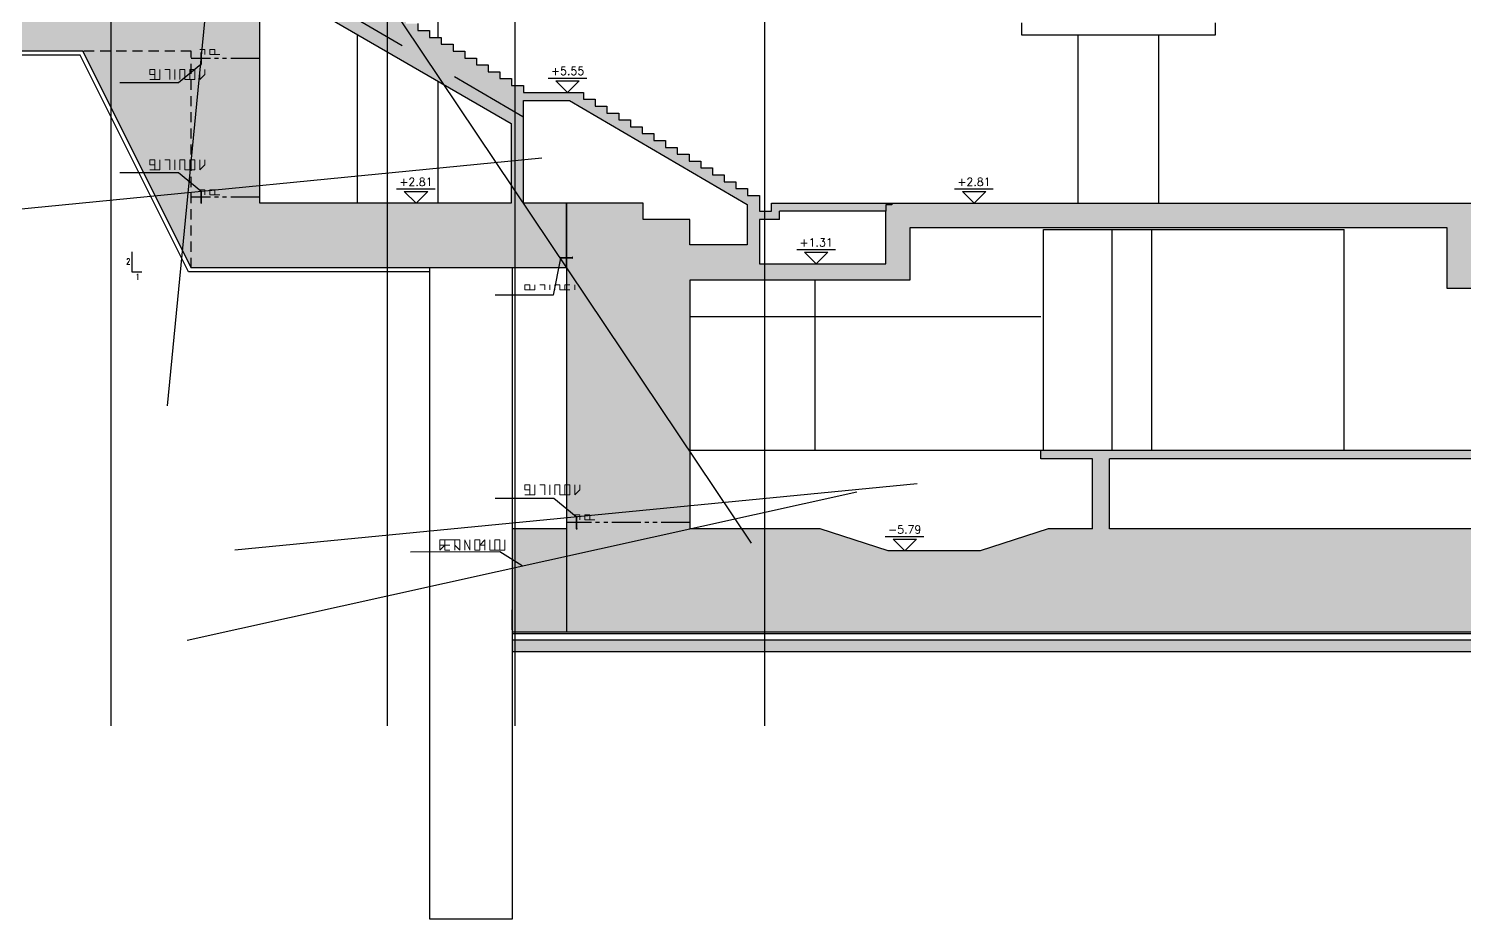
# Model space of a CAD drawing. Header units: inches. Extents: x 400392 to 401495, y 4543971 to 4544133.
# Drawn here: x 400752.76 to 400788.28, y 4543988.73 to 4544010.76 of the extents above; entities that cross this region are included whole.
import ezdxf
from ezdxf.enums import TextEntityAlignment as Align

# ---------------------------------------------------------------- set-up
doc = ezdxf.new("R2010")
doc.units = ezdxf.units.IN
doc.header["$MEASUREMENT"] = 0
for name, pattern in [('ACAD_ISO05W100', [33, 24, -3, 0, -3, 0, -3]), ('AKS', [3, 2.5, -0.25, 0, -0.25]), ('CIZGI', [0.4, 0.25, -0.15]), ('CONTINU', [0]), ('HIDDEN', [0.375, 0.25, -0.125])]:
    doc.linetypes.add(name, pattern=pattern)
for name, color, linetype in [('aks prota', 2, 'AKS'), ('görünüş prota', 4, 'Continuous'), ('inşaat derzi prota', 11, 'Continuous'), ('kesik prota', 2, 'CIZGI'), ('kesit prota', 1, 'Continuous'), ('kesit tarama prota', 252, 'Continuous'), ('kot prota', 4, 'Continuous'), ('merdiven prota', 2, 'Continuous'), ('not çizgisi prota', 4, 'Continuous'), ('PRT-CST-rc_level', 6, 'Continuous'), ('PRT-CST-rc_levermark', 4, 'Continuous'), ('st_s_not yazısı', 6, 'Continuous'), ('st_s_su tutucu', 2, 'Continuous'), ('st_s_ölçü', 4, 'Continuous')]:
    doc.layers.add(name, color=color, linetype=linetype)
doc.layers.add('PRT-KD-kazik', color=172, linetype='Continuous', lineweight=25)
doc.styles.add('NOT', font='romanstw.shx')
doc.styles.add('OLCU', font='romanstw.shx')
doc.dimstyles.new('1-50', dxfattribs={"dimtxt": 10, "dimasz": 4, "dimexe": 4, "dimexo": 8, "dimgap": 4, "dimtad": 1, "dimdec": 1, "dimrnd": 0.05, "dimzin": 9, "dimdsep": 46, "dimtxsty": 'OLCU', "dimblk1": 'OBLIQUE', "dimblk2": 'OBLIQUE', "dimsah": 1, "dimcen": 2, "dimdle": 4, "dimclrd": 4, "dimclre": 4, "dimclrt": 3, "dimadec": 1, "dimazin": 0, "dimtfac": 1, "dimtdec": 1, "dimtix": 1, "dimtmove": 2, "dimatfit": 3, "dimldrblk": 'OBLIQUE', "dimfxl": 1, "dimtvp": 1, "dimtolj": 1, "dimtzin": 1, "dimarcsym": 0})

# ---------------------------------------------------------------- blocks, each defined once
blk = doc.blocks.new('KOTK5')
at = {"layer": 'PRT-CST-rc_levermark'}
blk.add_line((217, 160), (-213, 160), dxfattribs=at)
blk.add_lwpolyline([(130, 130), (-130, 130), (0, 0)], close=True, dxfattribs=at)
at = {"layer": 'PRT-CST-rc_level', "style": 'OLCU'}
blk.add_attdef('000.00', text='', height=90, dxfattribs=at).set_placement((0, 193), align=Align.CENTER)
blk = doc.blocks.new('D')
at = {"layer": 'st_s_su tutucu', "linetype": 'CONTINU', "ltscale": 0.2}
for p, q in [((-39987.8, 52508.2), (-39992.6, 52508.2)), ((-39992.6, 52508.2), (-39992.6, 52507.4)), ((-39992.6, 52507.4), (-39990.6, 52506.1)), ((-39990.6, 52506.1), (-39990.6, 52498.5)), ((-39989.8, 52506.1), (-39987.8, 52507.4)), ((-39989.8, 52498.5), (-39989.8, 52506.1)), ((-39987.8, 52507.4), (-39987.8, 52508.2)), ((-39992.6, 52449), (-39990.6, 52450.3)), ((-39992.6, 52448.2), (-39992.6, 52449)), ((-39987.8, 52448.2), (-39992.6, 52448.2)), ((-39990.6, 52478.7), (-39991.9, 52478.7)), ((-39991.9, 52478.7), (-39991.9, 52477.7)), ((-39991.9, 52477.7), (-39990.6, 52477.7)), ((-39990.6, 52498.5), (-39991.5, 52498.5)), ((-39991.5, 52498.5), (-39991.5, 52497.9)), ((-39991.5, 52497.9), (-39990.6, 52497.9)), ((-39990.6, 52488.5), (-39991.5, 52488.5)), ((-39991.5, 52488.5), (-39991.5, 52487.9)), ((-39991.5, 52487.9), (-39990.6, 52487.9)), ((-39991.5, 52467.9), (-39991.5, 52468.5)), ((-39991.5, 52468.5), (-39990.6, 52468.5)), ((-39990.6, 52467.9), (-39991.5, 52467.9)), ((-39991.5, 52457.9), (-39991.5, 52458.5)), ((-39991.5, 52458.5), (-39990.6, 52458.5)), ((-39990.6, 52457.9), (-39991.5, 52457.9)), ((-39990.6, 52497.9), (-39990.6, 52488.5)), ((-39990.6, 52487.9), (-39990.6, 52478.7)), ((-39990.6, 52468.5), (-39990.6, 52477.7)), ((-39990.6, 52458.5), (-39990.6, 52467.9)), ((-39990.6, 52450.3), (-39990.6, 52457.9)), ((-39988.9, 52498.5), (-39989.8, 52498.5)), ((-39989.8, 52488.5), (-39989.8, 52497.9)), ((-39989.8, 52497.9), (-39988.9, 52497.9)), ((-39988.9, 52488.5), (-39989.8, 52488.5)), ((-39989.8, 52478.7), (-39989.8, 52487.9)), ((-39989.8, 52487.9), (-39988.9, 52487.9)), ((-39988.5, 52478.7), (-39989.8, 52478.7)), ((-39989.8, 52477.7), (-39988.5, 52477.7)), ((-39989.8, 52477.7), (-39989.8, 52468.5)), ((-39989.8, 52468.5), (-39988.9, 52468.5)), ((-39988.9, 52467.9), (-39989.8, 52467.9)), ((-39989.8, 52467.9), (-39989.8, 52458.5)), ((-39989.8, 52458.5), (-39988.9, 52458.5)), ((-39988.9, 52457.9), (-39989.8, 52457.9)), ((-39989.8, 52457.9), (-39989.8, 52450.3)), ((-39989.8, 52450.3), (-39987.8, 52449)), ((-39988.9, 52497.9), (-39988.9, 52498.5)), ((-39988.9, 52487.9), (-39988.9, 52488.5)), ((-39988.9, 52468.5), (-39988.9, 52467.9)), ((-39988.9, 52458.5), (-39988.9, 52457.9)), ((-39988.5, 52477.7), (-39988.5, 52478.7)), ((-39987.8, 52449), (-39987.8, 52448.2))]:
    blk.add_line(p, q, dxfattribs=at)
blk = doc.blocks.new('_Oblique')
at = {"layer": 'st_s_ölçü', "lineweight": -2}
blk.add_line((-0.5, -0.5), (0.5, 0.5), dxfattribs=at)

msp = doc.modelspace()

# ---------------------------------------------------------------- hatches: boundary and pattern name
at = {"layer": 'kesit tarama prota'}
h = msp.add_hatch(color=256, dxfattribs=at)
h.dxf.hatch_style = 1
h.paths.add_polyline_path([(400803.77, 4543998.393), (400779.504, 4543998.393), (400779.504, 4544000.123), (400825.269, 4544000.123), (400825.269, 4543998.393), (400805.11, 4543998.393), (400805.11, 4543995.843), (400838.71, 4543995.843), (400838.71, 4543998.393), (400838.71, 4544011.903), (400838.685, 4544011.903), (400838.685, 4544014.203), (400839.185, 4544014.203), (400839.185, 4544014.403), (400841.564, 4544014.403), (400841.564, 4544011.903), (400838.71, 4544011.903), (400838.71, 4544010.203), (400858.739, 4544010.203), (400859.948, 4544006.453), (400868.046, 4544006.453), (400868.046, 4544034.993), (400859.944, 4544034.993), (400859.944, 4544037.653), (400857.346, 4544037.653), (400857.346, 4544034.993), (400853.046, 4544034.993), (400853.046, 4544038.163), (400852.746, 4544038.163), (400852.746, 4544033.793), (400857.146, 4544033.793), (400857.146, 4544027.693), (400857.146, 4544027.193), (400857.146, 4544021.233), (400857.146, 4544020.733), (400857.146, 4544011.903), (400841.864, 4544011.903), (400841.864, 4544014.203), (400855.346, 4544014.203), (400855.346, 4544014.603), (400838.985, 4544014.603), (400838.985, 4544014.403), (400838.685, 4544014.403), (400838.685, 4544014.793), (400838.385, 4544014.793), (400838.385, 4544014.963), (400838.085, 4544014.963), (400838.085, 4544015.133), (400837.785, 4544015.133), (400837.785, 4544015.303), (400837.485, 4544015.303), (400837.485, 4544015.473), (400837.185, 4544015.473), (400837.185, 4544015.643), (400836.885, 4544015.643), (400836.885, 4544015.813), (400836.585, 4544015.813), (400836.585, 4544015.983), (400836.285, 4544015.983), (400836.285, 4544016.153), (400835.985, 4544016.153), (400835.985, 4544016.323), (400835.685, 4544016.323), (400835.685, 4544016.493), (400835.385, 4544016.493), (400835.385, 4544016.663), (400835.085, 4544016.663), (400835.085, 4544016.833), (400833.885, 4544016.833), (400833.885, 4544017.003), (400833.585, 4544017.003), (400833.585, 4544017.173), (400833.285, 4544017.173), (400833.285, 4544017.343), (400832.985, 4544017.343), (400832.985, 4544017.513), (400832.685, 4544017.513), (400832.685, 4544017.683), (400832.385, 4544017.683), (400832.385, 4544017.853), (400832.085, 4544017.853), (400832.085, 4544018.023), (400831.785, 4544018.023), (400831.785, 4544018.193), (400831.485, 4544018.193), (400831.485, 4544018.363), (400831.185, 4544018.363), (400831.185, 4544018.533), (400830.885, 4544018.533), (400830.885, 4544018.703), (400830.585, 4544018.703), (400830.585, 4544018.873), (400830.285, 4544018.873), (400830.285, 4544019.043), (400829.085, 4544019.043), (400829.085, 4544019.213), (400828.785, 4544019.213), (400828.785, 4544019.383), (400828.485, 4544019.383), (400828.485, 4544019.553), (400828.185, 4544019.553), (400828.185, 4544019.723), (400827.885, 4544019.723), (400827.885, 4544019.893), (400827.585, 4544019.893), (400827.585, 4544020.063), (400827.285, 4544020.063), (400827.285, 4544020.233), (400826.985, 4544020.233), (400826.985, 4544020.403), (400826.685, 4544020.403), (400826.685, 4544020.573), (400826.385, 4544020.573), (400826.385, 4544020.743), (400826.085, 4544020.743), (400826.085, 4544020.913), (400825.785, 4544020.913), (400825.785, 4544021.083), (400825.485, 4544021.083), (400825.485, 4544021.233), (400810.26, 4544021.233), (400810.26, 4544027.143), (400809.96, 4544027.143), (400809.96, 4544021.233), (400803.96, 4544021.233), (400803.96, 4544027.143), (400803.66, 4544027.143), (400803.66, 4544021.233), (400803.66, 4544021.133), (400803.41, 4544021.133), (400803.41, 4544021.233), (400788.151, 4544021.233), (400788.151, 4544020.733), (400822.934, 4544020.733), (400822.934, 4544019.233), (400827.256, 4544019.233), (400835.276, 4544014.603), (400790.451, 4544014.603), (400790.451, 4544014.203), (400835.764, 4544014.203), (400835.764, 4544011.903), (400814.981, 4544011.903), (400814.981, 4544014.153), (400814.681, 4544014.153), (400814.681, 4544011.903), (400797.681, 4544011.903), (400797.681, 4544014.153), (400797.381, 4544014.153), (400797.381, 4544011.903), (400790.551, 4544011.903), (400790.551, 4544010.903), (400835.648, 4544010.903), (400835.648, 4544006.443), (400790.551, 4544006.443), (400790.551, 4544004.943), (400788.451, 4544004.943), (400788.451, 4544006.443), (400771.139, 4544006.443), (400771.139, 4544006.243), (400770.839, 4544006.243), (400770.839, 4544006.633), (400770.549, 4544006.633), (400770.549, 4544006.803), (400770.259, 4544006.803), (400770.259, 4544006.973), (400769.969, 4544006.973), (400769.969, 4544007.143), (400769.679, 4544007.143), (400769.679, 4544007.313), (400769.389, 4544007.313), (400769.389, 4544007.483), (400769.099, 4544007.483), (400769.099, 4544007.653), (400768.809, 4544007.653), (400768.809, 4544007.823), (400768.519, 4544007.823), (400768.519, 4544007.993), (400768.229, 4544007.993), (400768.229, 4544008.163), (400767.939, 4544008.163), (400767.939, 4544008.333), (400767.649, 4544008.333), (400767.649, 4544008.503), (400767.359, 4544008.503), (400767.359, 4544008.673), (400767.069, 4544008.673), (400767.069, 4544008.843), (400766.779, 4544008.843), (400766.779, 4544009.013), (400766.489, 4544009.013), (400766.489, 4544009.183), (400764.999, 4544009.183), (400764.999, 4544009.353), (400764.709, 4544009.353), (400764.709, 4544009.523), (400764.419, 4544009.523), (400764.419, 4544009.693), (400764.129, 4544009.693), (400764.129, 4544009.863), (400763.839, 4544009.863), (400763.839, 4544010.033), (400763.549, 4544010.033), (400763.549, 4544010.203), (400763.259, 4544010.203), (400763.259, 4544010.373), (400762.969, 4544010.373), (400762.969, 4544010.543), (400762.679, 4544010.543), (400762.679, 4544010.713), (400762.389, 4544010.713), (400762.389, 4544010.883), (400762.099, 4544010.883), (400762.099, 4544011.053), (400761.809, 4544011.053), (400761.809, 4544011.223), (400761.519, 4544011.223), (400761.519, 4544011.393), (400761.229, 4544011.393), (400761.229, 4544011.563), (400760.939, 4544011.563), (400760.939, 4544011.733), (400760.649, 4544011.733), (400760.649, 4544011.903), (400759.159, 4544011.903), (400759.159, 4544012.073), (400758.869, 4544012.073), (400758.869, 4544012.243), (400758.579, 4544012.243), (400758.579, 4544012.413), (400758.289, 4544012.413), (400758.289, 4544012.583), (400757.999, 4544012.583), (400757.999, 4544012.753), (400757.709, 4544012.753), (400757.709, 4544012.923), (400757.419, 4544012.923), (400757.419, 4544013.093), (400757.129, 4544013.093), (400757.129, 4544013.263), (400756.839, 4544013.263), (400756.839, 4544013.433), (400756.549, 4544013.433), (400756.549, 4544013.603), (400756.259, 4544013.603), (400756.259, 4544013.773), (400755.969, 4544013.773), (400755.969, 4544013.943), (400755.679, 4544013.943), (400755.679, 4544014.113), (400755.389, 4544014.113), (400755.389, 4544014.283), (400755.099, 4544014.283), (400755.099, 4544014.453), (400754.809, 4544014.453), (400754.809, 4544014.603), (400728.246, 4544014.603), (400728.246, 4544020.733), (400735.796, 4544020.733), (400735.796, 4544021.233), (400728.246, 4544021.233), (400728.246, 4544027.193), (400764.706, 4544027.193), (400764.706, 4544027.693), (400728.246, 4544027.693), (400728.246, 4544033.793), (400746.553, 4544033.793), (400746.553, 4544036.373), (400746.253, 4544036.373), (400746.253, 4544034.993), (400728.046, 4544034.993), (400728.046, 4544035.523), (400725.446, 4544035.523), (400725.446, 4544034.993), (400717.346, 4544034.993), (400717.346, 4544010.203), (400729.136, 4544010.203), (400730.346, 4544006.453), (400737.096, 4544006.453), (400738.305, 4544010.203), (400754.097, 4544010.203), (400756.777, 4544004.843), (400766.065, 4544004.843), (400766.065, 4544006.443), (400764.999, 4544006.443), (400764.999, 4544008.983), (400766.145, 4544008.983), (400770.539, 4544006.407), (400770.539, 4544005.413), (400769.122, 4544005.413), (400769.122, 4544006.043), (400767.967, 4544006.043), (400767.967, 4544006.443), (400766.065, 4544006.443), (400766.065, 4544004.843), (400766.065, 4543998.393), (400766.065, 4543995.843), (400803.77, 4543995.843)])
h.paths.add_polyline_path([(400777.804, 4544000.323), (400777.804, 4544000.123), (400779.079, 4544000.123), (400779.079, 4543998.393), (400777.99, 4543998.393), (400776.307, 4543997.843), (400774.027, 4543997.843), (400772.344, 4543998.393), (400769.127, 4543998.393), (400769.127, 4544004.543), (400774.57, 4544004.543), (400774.57, 4544005.843), (400787.851, 4544005.843), (400787.851, 4544004.343), (400791.151, 4544004.343), (400791.151, 4544005.843), (400835.648, 4544005.843), (400835.648, 4543998.393), (400832.431, 4543998.393), (400830.748, 4543997.843), (400828.468, 4543997.843), (400826.785, 4543998.393), (400825.696, 4543998.393), (400825.696, 4544000.123), (400826.971, 4544000.123), (400826.971, 4544000.323)], flags=16)
h.paths.add_polyline_path([(400773.97, 4544004.943), (400770.839, 4544004.943), (400770.839, 4544006.043), (400771.339, 4544006.043), (400771.339, 4544006.243), (400773.97, 4544006.243)], flags=16)
h.paths.add_polyline_path([(400764.699, 4544006.443), (400758.477, 4544006.443), (400758.477, 4544011.303), (400758.477, 4544011.903), (400753.29, 4544011.903), (400753.29, 4544014.403), (400754.499, 4544014.403), (400758.477, 4544012.071), (400758.477, 4544011.903), (400758.477, 4544011.303), (400759.695, 4544011.303), (400764.699, 4544008.414)], flags=16)
h.paths.add_polyline_path([(400752.99, 4544011.903), (400735.696, 4544011.903), (400735.396, 4544011.903), (400735.396, 4544008.153), (400732.046, 4544008.153), (400732.046, 4544011.903), (400731.746, 4544011.903), (400728.246, 4544011.903), (400728.246, 4544014.203), (400752.99, 4544014.203)], flags=16)
h.paths.add_polyline_path([(400823.534, 4544019.733), (400823.534, 4544021.033), (400825.167, 4544021.033), (400827.39, 4544019.773), (400827.39, 4544019.733)], flags=16)
h.paths.add_polyline_path([(400829.085, 4544018.755), (400829.085, 4544018.843), (400829.932, 4544018.843), (400833.585, 4544016.773), (400833.585, 4544016.157)], flags=16)
h.paths.add_polyline_path([(400833.885, 4544015.983), (400833.885, 4544016.633), (400834.732, 4544016.633), (400838.385, 4544014.563), (400838.385, 4544011.903), (400836.264, 4544011.903), (400836.264, 4544014.61)], flags=16)
h.paths.add_polyline_path([(400727.646, 4544011.903), (400724.246, 4544011.903), (400724.246, 4544033.793), (400725.746, 4544033.793), (400725.746, 4544035.223), (400727.646, 4544035.223)], flags=16)
h.paths.add_polyline_path([(400723.746, 4544011.903), (400718.546, 4544011.903), (400718.546, 4544014.203), (400723.746, 4544014.203)], flags=16)
h.paths.add_polyline_path([(400723.746, 4544014.603), (400718.546, 4544014.603), (400718.546, 4544020.733), (400723.746, 4544020.733)], flags=16)
h.paths.add_polyline_path([(400723.746, 4544021.233), (400718.546, 4544021.233), (400718.546, 4544027.193), (400723.746, 4544027.193)], flags=16)
h.paths.add_polyline_path([(400723.746, 4544027.693), (400718.546, 4544027.693), (400718.546, 4544033.793), (400723.746, 4544033.793)], flags=16)
h.paths.add_polyline_path([(400857.748, 4544011.903), (400857.748, 4544037.453), (400859.644, 4544037.453), (400859.644, 4544033.793), (400861.148, 4544033.793), (400861.148, 4544011.903)], flags=16)
h.paths.add_polyline_path([(400861.648, 4544008.153), (400861.648, 4544014.203), (400866.846, 4544014.203), (400866.846, 4544011.903), (400866.846, 4544008.153)], flags=16)
h.paths.add_polyline_path([(400861.648, 4544014.603), (400861.648, 4544020.733), (400866.846, 4544020.733), (400866.846, 4544014.603)], flags=16)
h.paths.add_polyline_path([(400861.648, 4544021.233), (400861.648, 4544027.193), (400866.846, 4544027.193), (400866.846, 4544021.233)], flags=16)
h.paths.add_polyline_path([(400861.648, 4544027.693), (400861.648, 4544033.793), (400866.846, 4544033.793), (400866.846, 4544027.693)], flags=16)
h = msp.add_hatch(color=256, dxfattribs=at)
h.dxf.hatch_style = 1
h.paths.add_polyline_path([(400766.065, 4543998.393), (400764.725, 4543998.393), (400764.725, 4543995.843), (400766.065, 4543995.843)])
h = msp.add_hatch(dxfattribs=at)
h.set_pattern_fill('AR-CONC', color=253, scale=0.001)
h.set_pattern_definition([(50, (401115.44459, 4543690.453), (0.18218467, -0.015939086), [0.01905, -0.20955]), (355, (401115.44459, 4543690.453), (-0.03524342, 0.191056845), [0.01524, -0.167640584]), (100.451445, (401115.45977, 4543690.45168), (0.14694125, 0.17511775), [0.01619001, -0.178090245]), (46.1842, (401115.44459, 4543690.5038), (0.27107904, -0.04204233), [0.028575, -0.314325]), (96.63556, (401115.46718, 4543690.5003), (0.23740413, 0.24742612), [0.02428502, -0.2671356]), (351.18415, (401115.4446, 4543690.5038), (0.23740413, 0.24742612), [0.02285997, -0.25145973]), (21, (401115.46999, 4543690.4911), (0.15161439, -0.1022652), [0.01905, -0.20955]), (326, (401115.46999, 4543690.4911), (0.06180203, 0.184187966), [0.01524, -0.16764]), (71.451445, (401115.48262, 4543690.48258), (0.21341642, 0.08192277), [0.01619001, -0.17808994]), (37.5, (401115.44459, 4543690.453005), (0.003088603, 0.084555039), [0, -0.165608, 0, -0.17018, 0, -0.168275]), (7.5, (401115.44459, 4543690.453005), (0.066819663, 0.100180575), [0, -0.097028, 0, -0.161798, 0, -0.064135]), (327.5, (401115.387945, 4543690.453005), (0.135590595, -0.005728744), [0, -0.0635, 0, -0.19812, 0, -0.26289]), (317.5, (401115.36255, 4543690.453), (0.14812918, 0.02542649), [0, -0.08255, 0, -0.131572, 0, -0.18669])])
h.paths.add_polyline_path([(400764.725, 4543995.343), (400840.093, 4543995.343), (400840.093, 4543995.643), (400764.725, 4543995.643)])

# ---------------------------------------------------------------- linework, layer by layer
at = {"layer": 'aks prota', "ltscale": 10}
for p, q in [((400754.796, 4543993.518), (400754.796, 4544041.346)), ((400761.636, 4543993.518), (400761.636, 4544041.346)), ((400764.796, 4543993.518), (400764.796, 4544041.346)), ((400770.975, 4543993.518), (400770.975, 4544041.346))]:
    msp.add_line(p, q, dxfattribs=at)
at = {"layer": 'görünüş prota', "color": 4}
for p, q in [((400762.892, 4544010.543), (400762.892, 4544014.203)), ((400760.892, 4544006.443), (400760.892, 4544010.612)), ((400778.726, 4544006.443), (400778.726, 4544010.603)), ((400780.726, 4544006.443), (400780.726, 4544010.603)), ((400762.892, 4544006.443), (400762.892, 4544009.457)), ((400777.874, 4544000.323), (400777.874, 4544005.793)), ((400779.573, 4544000.323), (400779.573, 4544005.793)), ((400780.548, 4544000.323), (400780.548, 4544005.793)), ((400785.309, 4544000.323), (400785.309, 4544005.793)), ((400772.218, 4544000.323), (400772.218, 4544004.543))]:
    msp.add_line(p, q, dxfattribs=at)
at = {"layer": 'görünüş prota'}
for p, q in [((400764.725, 4543995.893), (400764.725, 4543996.387)), ((400840.093, 4543995.793), (400764.725, 4543995.793))]:
    msp.add_line(p, q, dxfattribs=at)
at = {"layer": 'görünüş prota', "color": 4}
for points in [[(400777.326, 4544010.903), (400777.326, 4544010.603), (400782.126, 4544010.603), (400782.126, 4544010.903)], [(400777.874, 4544005.793), (400785.309, 4544005.793)], [(400777.804, 4544003.633), (400769.127, 4544003.633)], [(400777.804, 4544000.323), (400769.127, 4544000.323)]]:
    msp.add_lwpolyline(points, dxfattribs=at)
at = {"layer": 'görünüş prota'}
for points in [[(400762.684, 4544004.743), (400756.715, 4544004.743), (400754.035, 4544010.103), (400738.367, 4544010.103), (400737.158, 4544006.353), (400730.284, 4544006.353), (400729.074, 4544010.103), (400717.246, 4544010.103), (400717.246, 4544010.203)], [(400764.725, 4543995.643), (400840.093, 4543995.643)], [(400840.093, 4543995.343), (400764.725, 4543995.343)]]:
    msp.add_lwpolyline(points, dxfattribs=at)
at = {"layer": 'inşaat derzi prota', "linetype": 'ACAD_ISO05W100', "ltscale": 0.03}
for points in [[(400758.477, 4544010.02), (400756.777, 4544010.02)], [(400758.477, 4544006.593), (400756.777, 4544006.593)], [(400769.127, 4543998.543), (400766.065, 4543998.543)]]:
    msp.add_lwpolyline(points, dxfattribs=at)
at = {"layer": 'kesik prota', "ltscale": 10}
msp.add_lwpolyline([(400758.477, 4544011.903), (400758.477, 4544011.603), (400759.845, 4544011.603), (400764.989, 4544008.587)], dxfattribs=at)
at = {"layer": 'kesik prota'}
msp.add_lwpolyline([(400756.777, 4544004.843), (400756.777, 4544010.203), (400754.097, 4544010.203)], dxfattribs=at)
at = {"layer": 'kesit prota'}
for p, q in [((400773.97, 4544006.243), (400771.339, 4544006.243)), ((400771.339, 4544006.043), (400771.339, 4544006.243)), ((400773.97, 4544004.943), (400773.97, 4544006.243))]:
    msp.add_line(p, q, dxfattribs=at)
at = {"layer": 'kesit prota', "color": 1}
for p, q in [((400777.804, 4544000.123), (400777.804, 4544000.323)), ((400826.971, 4544000.323), (400777.804, 4544000.323)), ((400779.079, 4544000.123), (400777.804, 4544000.123)), ((400779.079, 4543998.393), (400779.079, 4544000.123)), ((400779.504, 4543998.393), (400779.504, 4544000.123)), ((400825.269, 4544000.123), (400779.504, 4544000.123))]:
    msp.add_line(p, q, dxfattribs=at)
for points in [[(400758.477, 4544006.443), (400758.477, 4544011.303), (400759.695, 4544011.303), (400764.699, 4544008.414), (400764.699, 4544006.443), (400758.477, 4544006.443)], [(400766.065, 4544004.843), (400766.065, 4544006.443), (400764.999, 4544006.443), (400764.999, 4544008.983), (400766.145, 4544008.983), (400770.539, 4544006.407), (400770.539, 4544005.413), (400769.122, 4544005.413), (400769.122, 4544006.043), (400767.967, 4544006.043), (400767.967, 4544006.443), (400766.065, 4544006.443), (400766.065, 4543998.393), (400764.725, 4543998.393), (400764.725, 4543995.843), (400803.77, 4543995.843)], [(400771.339, 4544006.043), (400770.839, 4544006.043), (400770.839, 4544004.943), (400773.97, 4544004.943)], [(400779.079, 4543998.393), (400777.99, 4543998.393), (400776.307, 4543997.843), (400774.027, 4543997.843), (400772.344, 4543998.393), (400769.127, 4543998.393), (400769.127, 4544004.543), (400774.57, 4544004.543), (400774.57, 4544005.843), (400787.851, 4544005.843), (400787.851, 4544004.343), (400791.151, 4544004.343), (400791.151, 4544005.843), (400835.648, 4544005.843), (400835.648, 4543998.393), (400832.431, 4543998.393), (400830.748, 4543997.843), (400828.468, 4543997.843), (400826.785, 4543998.393), (400825.696, 4543998.393)], [(400803.77, 4543998.393), (400779.504, 4543998.393)]]:
    msp.add_lwpolyline(points, dxfattribs=at)
at = {"layer": 'kesit prota'}
for points in [[(400762.389, 4544010.883), (400762.389, 4544010.713), (400762.679, 4544010.713), (400762.679, 4544010.543), (400762.969, 4544010.543), (400762.969, 4544010.373), (400763.259, 4544010.373), (400763.259, 4544010.203), (400763.549, 4544010.203), (400763.549, 4544010.033), (400763.839, 4544010.033), (400763.839, 4544009.863), (400764.129, 4544009.863), (400764.129, 4544009.693), (400764.419, 4544009.693), (400764.419, 4544009.523), (400764.709, 4544009.523), (400764.709, 4544009.353), (400764.999, 4544009.353), (400764.999, 4544009.183), (400766.489, 4544009.183), (400766.489, 4544009.013), (400766.779, 4544009.013), (400766.779, 4544008.843), (400767.069, 4544008.843), (400767.069, 4544008.673), (400767.359, 4544008.673), (400767.359, 4544008.503), (400767.649, 4544008.503), (400767.649, 4544008.333), (400767.939, 4544008.333), (400767.939, 4544008.163), (400768.229, 4544008.163), (400768.229, 4544007.993), (400768.519, 4544007.993), (400768.519, 4544007.823), (400768.809, 4544007.823), (400768.809, 4544007.653), (400769.099, 4544007.653), (400769.099, 4544007.483), (400769.389, 4544007.483), (400769.389, 4544007.313), (400769.679, 4544007.313), (400769.679, 4544007.143), (400769.969, 4544007.143), (400769.969, 4544006.973), (400770.259, 4544006.973), (400770.259, 4544006.803), (400770.549, 4544006.803), (400770.549, 4544006.633), (400770.839, 4544006.633), (400770.839, 4544006.243), (400771.139, 4544006.243), (400771.139, 4544006.443), (400788.451, 4544006.443)], [(400766.065, 4544004.843), (400756.777, 4544004.843), (400754.097, 4544010.203), (400738.305, 4544010.203), (400737.096, 4544006.453), (400730.346, 4544006.453), (400729.136, 4544010.203), (400717.346, 4544010.203)], [(400754.097, 4544010.203), (400756.777, 4544004.843)], [(400766.065, 4543998.393), (400766.065, 4543995.843)]]:
    msp.add_lwpolyline(points, dxfattribs=at)
at = {"layer": 'merdiven prota', "linetype": 'HIDDEN', "ltscale": 10}
msp.add_lwpolyline([(400774.115, 4544006.443), (400774.115, 4544006.403), (400773.97, 4544006.403), (400773.97, 4544006.243)], dxfattribs=at)
at = {"layer": 'PRT-KD-kazik', "color": 3}
msp.add_lwpolyline([(400764.725, 4544004.843), (400764.725, 4543988.733), (400762.684, 4543988.733), (400762.684, 4544004.843)], dxfattribs=at)
at = {"layer": 'st_s_ölçü', "color": 6, "lineweight": 0}
for points in [[(400756.994, 4544010.241), (400757.117, 4544010.241), (400756.994, 4544010.241), (400757.117, 4544010.241), (400757.117, 4544010.117)], [(400757.365, 4544010.117), (400757.489, 4544010.117)], [(400755.88, 4544009.746), (400755.756, 4544009.746), (400755.756, 4544009.622), (400755.88, 4544009.622), (400755.88, 4544009.499), (400755.756, 4544009.499)], [(400755.88, 4544009.746), (400755.88, 4544009.622), (400755.88, 4544009.499), (400756.004, 4544009.499), (400756.004, 4544009.622), (400756.004, 4544009.746)], [(400756.127, 4544009.746), (400756.251, 4544009.746)], [(400756.251, 4544009.746), (400756.251, 4544009.499)], [(400756.499, 4544009.746), (400756.499, 4544009.499)], [(400756.499, 4544009.746), (400756.622, 4544009.746)], [(400756.622, 4544009.746), (400756.622, 4544009.622), (400756.622, 4544009.499), (400756.746, 4544009.499), (400756.746, 4544009.622), (400756.746, 4544009.746)], [(400756.994, 4544009.746), (400756.994, 4544009.622), (400756.994, 4544009.499), (400757.117, 4544009.622), (400757.117, 4544009.746)], [(400755.88, 4544007.518), (400755.756, 4544007.518), (400755.756, 4544007.395), (400755.88, 4544007.395), (400755.88, 4544007.271), (400755.756, 4544007.271)], [(400755.88, 4544007.518), (400755.88, 4544007.395), (400755.88, 4544007.271), (400756.004, 4544007.271), (400756.004, 4544007.395), (400756.004, 4544007.518)], [(400756.127, 4544007.518), (400756.251, 4544007.518)], [(400756.251, 4544007.518), (400756.251, 4544007.271)], [(400756.499, 4544007.518), (400756.499, 4544007.271)], [(400756.499, 4544007.518), (400756.622, 4544007.518)], [(400756.622, 4544007.518), (400756.622, 4544007.395), (400756.622, 4544007.271), (400756.746, 4544007.271), (400756.746, 4544007.395), (400756.746, 4544007.518)], [(400756.994, 4544007.518), (400756.994, 4544007.395), (400756.994, 4544007.271), (400757.117, 4544007.395), (400757.117, 4544007.518)], [(400756.994, 4544006.776), (400757.117, 4544006.776), (400756.994, 4544006.776), (400757.117, 4544006.776), (400757.117, 4544006.652)], [(400757.365, 4544006.652), (400757.489, 4544006.652)], [(400765.162, 4544004.424), (400765.038, 4544004.424), (400765.038, 4544004.301), (400765.162, 4544004.301), (400765.038, 4544004.301)], [(400765.162, 4544004.424), (400765.162, 4544004.301), (400765.285, 4544004.301), (400765.285, 4544004.424)], [(400765.409, 4544004.424), (400765.533, 4544004.424)], [(400765.533, 4544004.424), (400765.533, 4544004.301)], [(400765.781, 4544004.424), (400765.781, 4544004.301)], [(400765.781, 4544004.424), (400765.904, 4544004.424)], [(400765.904, 4544004.424), (400765.904, 4544004.301), (400766.028, 4544004.301), (400766.028, 4544004.424)], [(400766.152, 4544004.424), (400766.028, 4544004.424), (400766.028, 4544004.301), (400766.152, 4544004.301)], [(400765.162, 4543999.474), (400765.038, 4543999.474), (400765.038, 4543999.35), (400765.162, 4543999.35), (400765.162, 4543999.227), (400765.038, 4543999.227)], [(400765.162, 4543999.474), (400765.162, 4543999.35), (400765.162, 4543999.227), (400765.285, 4543999.227), (400765.285, 4543999.35), (400765.285, 4543999.474)], [(400765.409, 4543999.474), (400765.533, 4543999.474)], [(400765.533, 4543999.474), (400765.533, 4543999.227)], [(400765.781, 4543999.474), (400765.781, 4543999.227)], [(400765.781, 4543999.474), (400765.904, 4543999.474)], [(400765.904, 4543999.474), (400765.904, 4543999.35), (400765.904, 4543999.227), (400766.028, 4543999.227), (400766.028, 4543999.35), (400766.028, 4543999.474)], [(400766.276, 4543999.474), (400766.276, 4543999.35), (400766.276, 4543999.227), (400766.399, 4543999.35), (400766.399, 4543999.474)], [(400766.276, 4543998.732), (400766.399, 4543998.732), (400766.276, 4543998.732), (400766.399, 4543998.732), (400766.399, 4543998.608)], [(400766.647, 4543998.608), (400766.771, 4543998.608)], [(400762.934, 4543997.865), (400762.934, 4543998.113), (400763.058, 4543998.113), (400763.058, 4543997.989), (400762.934, 4543997.989)], [(400763.058, 4543997.865), (400763.058, 4543998.113), (400763.182, 4543998.113)], [(400763.182, 4543998.113), (400763.305, 4543998.113)], [(400763.305, 4543998.113), (400763.305, 4543997.865)], [(400763.553, 4543997.865), (400763.553, 4543998.113), (400763.677, 4543997.865), (400763.677, 4543998.113)], [(400764.172, 4543998.113), (400764.172, 4543997.865), (400764.295, 4543997.865)], [(400764.419, 4543998.113), (400764.295, 4543998.113), (400764.295, 4543997.989), (400764.295, 4543997.865), (400764.419, 4543997.865), (400764.419, 4543997.989)], [(400764.419, 4543998.113), (400764.419, 4543997.989), (400764.419, 4543997.865), (400764.543, 4543997.865), (400764.543, 4543997.989), (400764.543, 4543998.113)], [(400762.934, 4543997.989), (400763.058, 4543997.989), (400762.934, 4543997.865)], [(400763.058, 4543997.989), (400763.182, 4543997.989)], [(400763.058, 4543997.865), (400763.182, 4543997.865)]]:
    msp.add_lwpolyline(points, dxfattribs=at)
for points in [[(400757.241, 4544010.117), (400757.241, 4544010.241), (400757.365, 4544010.241), (400757.365, 4544010.117), (400757.241, 4544010.117)], [(400756.375, 4544009.746), (400756.375, 4544009.622), (400756.375, 4544009.499), (400756.375, 4544009.622), (400756.375, 4544009.746)], [(400756.87, 4544009.622), (400756.87, 4544009.746), (400756.746, 4544009.746), (400756.746, 4544009.622), (400756.746, 4544009.499), (400756.87, 4544009.499), (400756.87, 4544009.622)], [(400756.375, 4544007.518), (400756.375, 4544007.395), (400756.375, 4544007.271), (400756.375, 4544007.395), (400756.375, 4544007.518)], [(400756.87, 4544007.395), (400756.87, 4544007.518), (400756.746, 4544007.518), (400756.746, 4544007.395), (400756.746, 4544007.271), (400756.87, 4544007.271), (400756.87, 4544007.395)], [(400757.241, 4544006.652), (400757.241, 4544006.776), (400757.365, 4544006.776), (400757.365, 4544006.652), (400757.241, 4544006.652)], [(400765.657, 4544004.424), (400765.657, 4544004.301), (400765.657, 4544004.424)], [(400766.276, 4544004.424), (400766.276, 4544004.301), (400766.276, 4544004.424)], [(400765.657, 4543999.474), (400765.657, 4543999.35), (400765.657, 4543999.227), (400765.657, 4543999.35), (400765.657, 4543999.474)], [(400766.152, 4543999.35), (400766.152, 4543999.474), (400766.028, 4543999.474), (400766.028, 4543999.35), (400766.028, 4543999.227), (400766.152, 4543999.227), (400766.152, 4543999.35)], [(400766.523, 4543998.608), (400766.523, 4543998.732), (400766.647, 4543998.732), (400766.647, 4543998.608), (400766.523, 4543998.608)], [(400763.429, 4543998.113), (400763.305, 4543998.113), (400763.305, 4543997.989), (400763.429, 4543997.865), (400763.429, 4543997.989), (400763.429, 4543998.113)], [(400763.8, 4543997.865), (400763.8, 4543998.113), (400763.924, 4543998.113), (400763.924, 4543997.989), (400763.924, 4543997.865), (400763.8, 4543997.865)], [(400764.048, 4543998.113), (400763.924, 4543997.989), (400764.048, 4543997.989), (400764.048, 4543997.865), (400764.048, 4543997.989), (400764.048, 4543998.113)]]:
    msp.add_lwpolyline(points, close=True, dxfattribs=at)
at = {"layer": 'st_s_ölçü', "ltscale": 0.1}
msp.add_lwpolyline([(400755.307, 4544005.243), (400755.307, 4544004.743), (400755.557, 4544004.743)], dxfattribs=at)

# ---------------------------------------------------------------- block references
at = {"layer": 'kot prota', "linetype": 'CONTINU', "ltscale": 0.1}
ref = msp.add_blockref('KOTK5', (400766.095, 4544009.183), dxfattribs=dict(at, xscale=-0.002222222222222222, yscale=0.002222222222222222, zscale=0.002222222222222222, rotation=359.9999999999902))
ref.add_attrib('000.00', '+5.55', dxfattribs={"layer": 'PRT-CST-rc_level', "height": 0.2, "style": 'OLCU'}).set_placement((400766.095, 4544009.612), align=Align.CENTER)
ref = msp.add_blockref('KOTK5', (400762.343, 4544006.443), dxfattribs=dict(at, xscale=-0.002222222222222222, yscale=0.002222222222222222, zscale=0.002222222222222222, rotation=359.9999999999902))
ref.add_attrib('000.00', '+2.81', dxfattribs={"layer": 'PRT-CST-rc_level', "height": 0.2, "style": 'OLCU'}).set_placement((400762.343, 4544006.872), align=Align.CENTER)
ref = msp.add_blockref('KOTK5', (400776.151, 4544006.443), dxfattribs=dict(at, xscale=-0.002222222222222222, yscale=0.002222222222222222, zscale=0.002222222222222222, rotation=359.9999999999902))
ref.add_attrib('000.00', '+2.81', dxfattribs={"layer": 'PRT-CST-rc_level', "height": 0.2, "style": 'OLCU'}).set_placement((400776.151, 4544006.872), align=Align.CENTER)
ref = msp.add_blockref('KOTK5', (400772.246, 4544004.943), dxfattribs=dict(at, xscale=-0.002222222222222222, yscale=0.002222222222222222, zscale=0.002222222222222222, rotation=359.9999999999902))
ref.add_attrib('000.00', '+1.31', dxfattribs={"layer": 'PRT-CST-rc_level', "height": 0.2, "style": 'OLCU'}).set_placement((400772.246, 4544005.372), align=Align.CENTER)
ref = msp.add_blockref('KOTK5', (400774.437, 4543997.843), dxfattribs=dict(at, xscale=-0.002222222222222222, yscale=0.002222222222222222, zscale=0.002222222222222222, rotation=359.9999999999902))
ref.add_attrib('000.00', '-5.79', dxfattribs={"layer": 'PRT-CST-rc_level', "height": 0.2, "style": 'OLCU'}).set_placement((400774.437, 4543998.272), align=Align.CENTER)
at = {"layer": 'st_s_ölçü', "xscale": 0.004999999999999998, "yscale": 0.004999999999999998, "zscale": 0.004999999999999998}
for p, rotation in [((400557.076, 4544272.411), 180), ((400557.076, 4544268.984), 180), ((400503.674, 4543805.142), 270), ((400566.364, 4544260.934), 180)]:
    msp.add_blockref('D', p, dxfattribs=dict(at, rotation=rotation))

# ---------------------------------------------------------------- texts
at = {"layer": 'st_s_not yazısı', "ltscale": 0.05, "style": 'NOT', "width": 0.8}
for s, p in [('2', (400755.172, 4544004.927)), ('1', (400755.406, 4544004.549))]:
    msp.add_text(s, height=0.15, dxfattribs=at).set_placement(p)

# ---------------------------------------------------------------- leaders
at = {"layer": 'not çizgisi prota'}
for points in [[(400757.015, 4544006.739), (400756.463, 4544007.193), (400755.013, 4544007.193)], [(400757.015, 4544009.874), (400756.463, 4544009.42), (400755.013, 4544009.42)], [(400766.303, 4543998.689), (400765.751, 4543999.143), (400764.3, 4543999.143)], [(400764.968, 4543997.471), (400764.417, 4543997.822), (400762.203, 4543997.81)], [(400765.917, 4544005.081), (400765.738, 4544004.172), (400764.299, 4544004.172)]]:
    msp.add_leader(points, dimstyle='1-50', override={"dimasz": 12, "dimgap": 4, "dimtad": 0}, dxfattribs=at)

doc.saveas('drawing.dxf')
